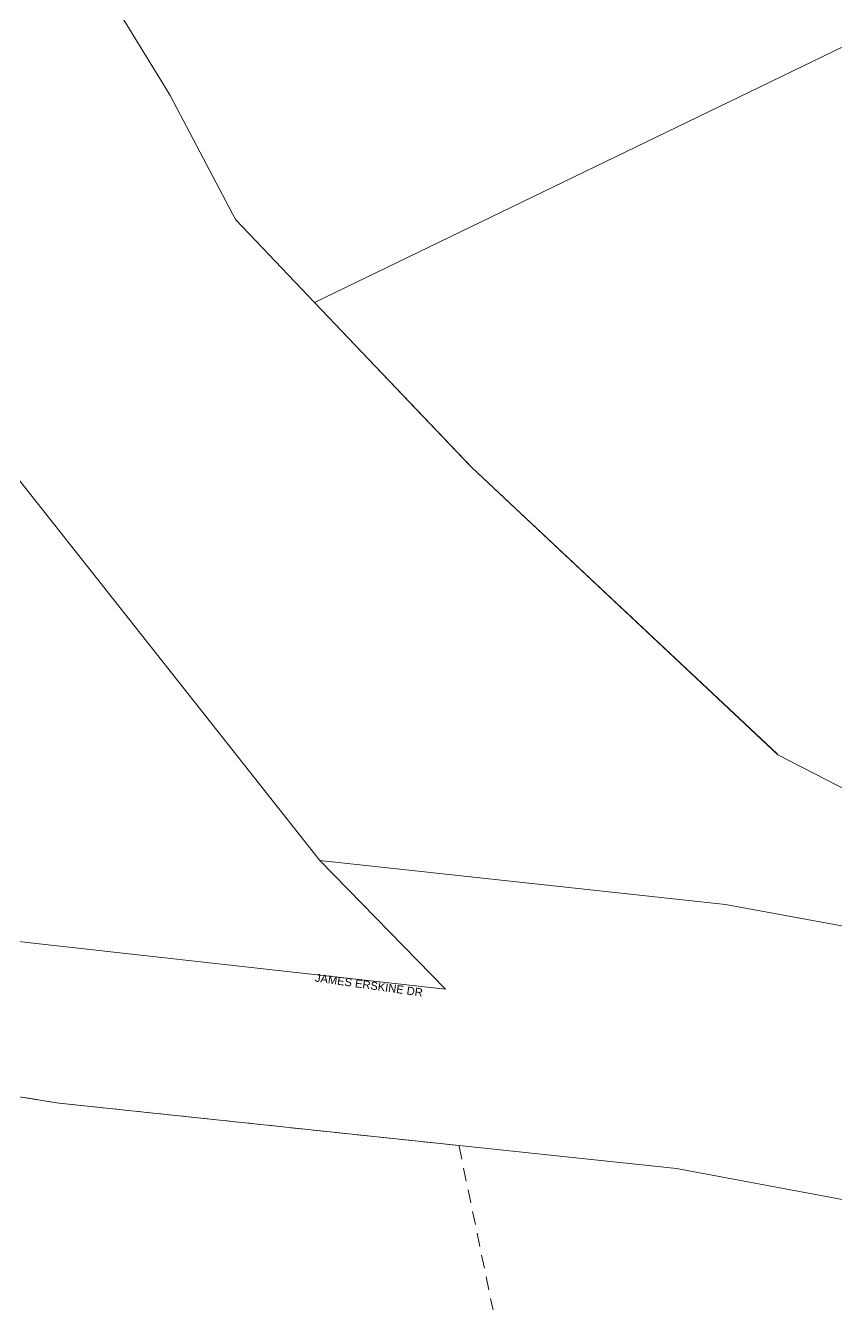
# Model space of a CAD drawing. Header units: metres. Extents: x 292510 to 295946, y 6251475 to 6256272.
# Drawn here: x 294619.1 to 294801.5, y 6255371.5 to 6255659.2 of the extents above; entities that cross this region are included whole.
import ezdxf

# ---------------------------------------------------------------- set-up
doc = ezdxf.new("R2010")
doc.units = ezdxf.units.M
doc.linetypes.add('Dash', pattern=[5, 3, -2])
for name, color, linetype, lineweight in [('Cadastre Developer_SP_EXT', 9, 'Continuous', 5), ('Cadastre Land Parcels_SP_EXT', 7, 'Continuous', 5), ('Cadastre Roads_SP_EXT', 7, 'Continuous', 5)]:
    doc.layers.add(name, color=color, linetype=linetype, lineweight=lineweight)
doc.styles.get("Standard").update_dxf_attribs({"font": 'arial.ttf'})

msp = doc.modelspace()

# ---------------------------------------------------------------- linework, layer by layer
at = {"layer": 'Cadastre Developer_SP_EXT', "linetype": 'Dash'}
msp.add_lwpolyline([(294743.57, 6255276.87), (294716.58, 6255407.29), (294626.65, 6255416.81), (294393.84, 6255453.69), (294393.84, 6255453.69), (294394.16, 6255446.91), (294395.44, 6255437.44), (294446.78, 6255182.6)], dxfattribs=at)
at = {"layer": 'Cadastre Land Parcels_SP_EXT', "linetype": 'Continuous'}
for points in [[(294605.49, 6255718.55), (294650.92, 6255644.6), (294651.61, 6255643.49), (294665.66, 6255616.88), (294666.37, 6255615.53), (294684.12, 6255596.9), (294807.76, 6255656.79), (294807.76, 6255656.79), (294756.42, 6255743.27)], [(294575.28, 6255610.53), (294685.28, 6255471.4), (294762.76, 6255463), (294776.52, 6255461.51), (294903.48, 6255438.15), (294915.08, 6255436.02), (294943.48, 6255432.09), (294946.81, 6255447.94), (294946.81, 6255447.94), (294848.14, 6255464.41), (294788.34, 6255495.18), (294719.47, 6255559.79), (294684.12, 6255596.9), (294666.37, 6255615.53), (294665.66, 6255616.88), (294651.61, 6255643.49), (294650.92, 6255644.6), (294605.49, 6255718.55)], [(294807.76, 6255656.79), (294684.12, 6255596.9), (294718.97, 6255560.32), (294719.47, 6255559.79), (294788.12, 6255495.38), (294788.34, 6255495.18), (294848.14, 6255464.41)], [(294593.88, 6255455.78), (294713.58, 6255442.46), (294685.28, 6255471.4), (294685.28, 6255471.4), (294575.28, 6255610.53)], [(294861.93, 6255227.43), (294830.42, 6255389.97), (294830.42, 6255389.97), (294765.51, 6255402.11), (294626.65, 6255416.81), (294567.63, 6255426.08)]]:
    msp.add_lwpolyline(points, dxfattribs=at)

# ---------------------------------------------------------------- texts
at = {"layer": 'Cadastre Roads_SP_EXT'}
msp.add_text('JAMES ERSKINE DR', height=1.8, rotation=351.9947, dxfattribs=at).set_placement((294684.11, 6255444.18))

doc.saveas('drawing.dxf')
